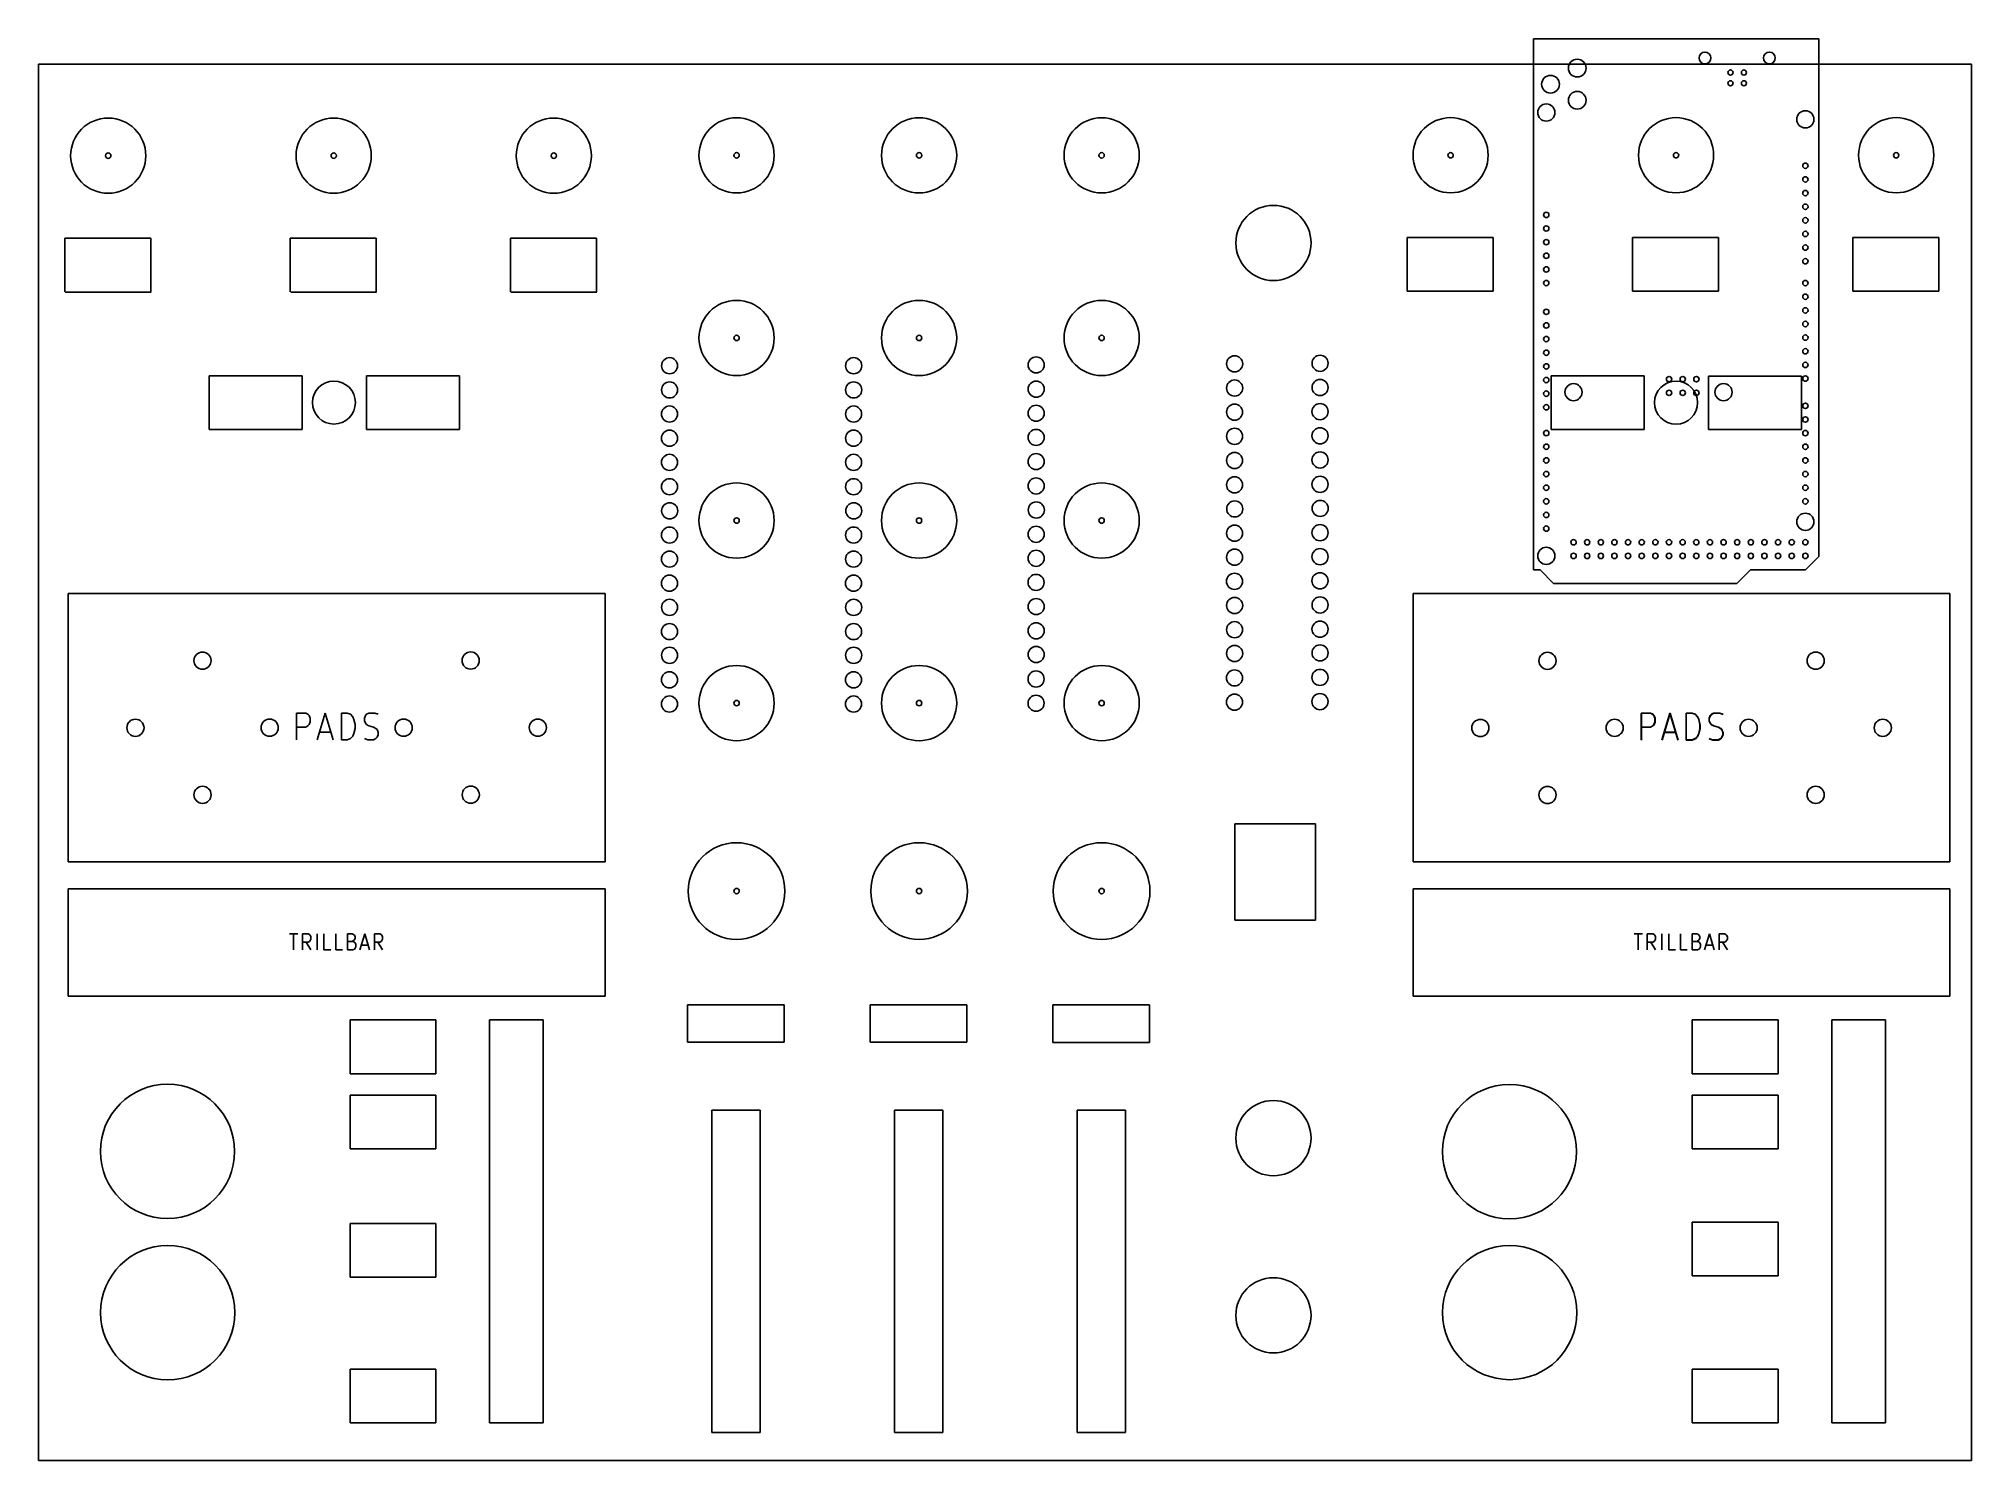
# Model space of a CAD drawing. Extents: x 119 to 479, y -311 to -46.
import ezdxf

# ---------------------------------------------------------------- set-up
doc = ezdxf.new("R2010")
doc.units = 0
doc.layers.add('BLACK', color=7, linetype='CONTINUOUS')

msp = doc.modelspace()

# ---------------------------------------------------------------- linework, layer by layer
at = {"layer": 'BLACK', "linetype": 'CONTINUOUS'}
for p, q in [((397.417, -46.273), (450.582, -46.273)), ((397.417, -145.19), (397.417, -46.273)), ((397.417, -145.19), (397.417, -46.273)), ((397.417, -46.273), (450.582, -46.273)), ((397.417, -46.273), (450.582, -46.273)), ((397.417, -46.273), (450.582, -46.273)), ((397.417, -145.19), (397.417, -46.273)), ((397.417, -145.19), (397.417, -46.273)), ((450.582, -46.273), (450.582, -142.691)), ((450.582, -46.273), (450.582, -142.691)), ((450.582, -46.273), (450.582, -142.691)), ((450.582, -46.273), (450.582, -142.691)), ((119, -51), (479, -51)), ((119, -311), (119, -51)), ((119, -311), (119, -51)), ((119, -51), (479, -51)), ((479, -311), (479, -51)), ((479, -51), (479, -311)), ((123.88, -83.41), (123.88, -93.41)), ((139.88, -83.41), (123.88, -83.41)), ((139.88, -93.41), (139.88, -83.41)), ((181.88, -83.41), (165.88, -83.41)), ((165.88, -83.41), (165.88, -93.41)), ((181.88, -93.41), (181.88, -83.41)), ((206.88, -83.41), (206.88, -93.41)), ((222.88, -83.41), (206.88, -83.41)), ((222.88, -93.41), (222.88, -83.41)), ((373.904, -83.288), (373.904, -93.288)), ((389.904, -83.288), (373.904, -83.288)), ((389.904, -93.288), (389.904, -83.288)), ((431.904, -83.288), (415.904, -83.288)), ((415.904, -83.288), (415.904, -93.288)), ((431.904, -93.288), (431.904, -83.288)), ((456.92, -83.288), (472.92, -83.288)), ((456.92, -93.288), (456.92, -83.288)), ((472.92, -83.288), (472.92, -93.288)), ((123.95, -93.5), (139.95, -93.5)), ((165.95, -93.5), (181.95, -93.5)), ((206.95, -93.5), (222.95, -93.5)), ((373.904, -93.288), (389.904, -93.288)), ((415.904, -93.288), (431.904, -93.288)), ((472.92, -93.288), (456.92, -93.288)), ((150.79, -109.03), (168.08, -109.03)), ((150.79, -119.03), (150.79, -109.03)), ((168.08, -109.03), (168.08, -119.03)), ((180.08, -109.03), (197.38, -109.03)), ((180.08, -119.03), (180.08, -109.03)), ((197.38, -109.03), (197.38, -119.03)), ((400.75, -109.07), (418.05, -109.07)), ((400.75, -119.08), (400.75, -109.07)), ((418.05, -109.07), (418.05, -119.08)), ((430.05, -109.09), (447.35, -109.09)), ((430.05, -119.08), (430.05, -109.09)), ((447.35, -109.09), (447.35, -119.08)), ((168.08, -119.03), (150.79, -119.03)), ((197.38, -119.03), (180.08, -119.03)), ((418.05, -119.08), (400.75, -119.08)), ((447.35, -119.08), (430.05, -119.08)), ((450.582, -142.691), (448.082, -145.191)), ((450.582, -142.691), (448.082, -145.191)), ((450.582, -142.691), (448.082, -145.191)), ((450.582, -142.691), (448.082, -145.191)), ((398.678, -145.191), (397.417, -145.19)), ((398.678, -145.191), (397.417, -145.19)), ((398.678, -145.191), (397.417, -145.19)), ((398.678, -145.191), (397.417, -145.19)), ((401.175, -147.727), (398.678, -145.191)), ((401.175, -147.727), (398.678, -145.191)), ((401.175, -147.727), (398.678, -145.191)), ((401.175, -147.727), (398.678, -145.191)), ((437.882, -145.191), (435.345, -147.727)), ((437.882, -145.191), (435.345, -147.727)), ((437.882, -145.191), (435.345, -147.727)), ((437.882, -145.191), (435.345, -147.727)), ((448.082, -145.191), (437.882, -145.191)), ((448.082, -145.191), (437.882, -145.191)), ((448.082, -145.191), (437.882, -145.191)), ((448.082, -145.191), (437.882, -145.191)), ((224.524, -149.584), (124.524, -149.584)), ((124.524, -149.584), (124.524, -199.584)), ((124.524, -149.584), (124.524, -199.584)), ((224.524, -149.584), (124.524, -149.584)), ((224.524, -199.584), (224.524, -149.584)), ((224.524, -199.584), (224.524, -149.584)), ((475, -149.584), (375, -149.584)), ((375, -149.584), (375, -199.584)), ((475, -149.584), (375, -149.584)), ((375, -149.584), (375, -199.584)), ((435.345, -147.727), (401.175, -147.727)), ((435.345, -147.727), (401.175, -147.727)), ((435.345, -147.727), (401.175, -147.727)), ((435.345, -147.727), (401.175, -147.727)), ((475, -199.584), (475, -149.584)), ((475, -199.584), (475, -149.584)), ((167.024, -176.846), (167.024, -171.846)), ((167.024, -171.846), (168.738, -171.846)), ((167.024, -176.846), (167.024, -171.846)), ((167.024, -171.846), (168.738, -171.846)), ((168.738, -171.846), (169.167, -172.084)), ((168.738, -171.846), (169.167, -172.084)), ((169.167, -172.084), (169.381, -172.322)), ((169.167, -172.084), (169.381, -172.322)), ((169.381, -172.322), (169.595, -172.798)), ((169.381, -172.322), (169.595, -172.798)), ((169.595, -172.798), (169.595, -173.513)), ((169.595, -172.798), (169.595, -173.513)), ((170.881, -176.846), (172.381, -171.846)), ((170.881, -176.846), (172.381, -171.846)), ((172.381, -171.846), (173.881, -176.846)), ((172.381, -171.846), (173.881, -176.846)), ((175.381, -176.846), (175.381, -171.846)), ((175.381, -171.846), (176.453, -171.846)), ((175.381, -176.846), (175.381, -171.846)), ((175.381, -171.846), (176.453, -171.846)), ((176.453, -171.846), (177.095, -172.084)), ((176.453, -171.846), (177.095, -172.084)), ((177.095, -172.084), (177.524, -172.56)), ((177.095, -172.084), (177.524, -172.56)), ((177.524, -172.56), (177.738, -173.036)), ((177.524, -172.56), (177.738, -173.036)), ((179.667, -172.798), (179.881, -172.322)), ((179.667, -172.798), (179.881, -172.322)), ((179.667, -173.274), (179.667, -172.798)), ((179.667, -173.274), (179.667, -172.798)), ((179.881, -172.322), (180.095, -172.084)), ((179.881, -172.322), (180.095, -172.084)), ((180.095, -172.084), (180.524, -171.846)), ((180.095, -172.084), (180.524, -171.846)), ((180.524, -171.846), (181.595, -171.846)), ((180.524, -171.846), (181.595, -171.846)), ((181.595, -171.846), (182.238, -172.084)), ((181.595, -171.846), (182.238, -172.084)), ((417.5, -176.846), (417.5, -171.846)), ((417.5, -171.846), (419.214, -171.846)), ((417.5, -176.846), (417.5, -171.846)), ((417.5, -171.846), (419.214, -171.846)), ((417.552, -176.874), (417.552, -171.874)), ((417.552, -171.874), (419.266, -171.874)), ((417.552, -176.874), (417.552, -171.874)), ((417.552, -171.874), (419.266, -171.874)), ((419.214, -171.846), (419.643, -172.084)), ((419.214, -171.846), (419.643, -172.084)), ((419.266, -171.874), (419.695, -172.112)), ((419.266, -171.874), (419.695, -172.112)), ((419.643, -172.084), (419.857, -172.322)), ((419.643, -172.084), (419.857, -172.322)), ((419.695, -172.112), (419.909, -172.35)), ((419.695, -172.112), (419.909, -172.35)), ((419.857, -172.322), (420.071, -172.798)), ((419.857, -172.322), (420.071, -172.798)), ((419.909, -172.35), (420.123, -172.826)), ((419.909, -172.35), (420.123, -172.826)), ((420.071, -172.798), (420.071, -173.513)), ((420.071, -172.798), (420.071, -173.513)), ((421.357, -176.846), (422.857, -171.846)), ((421.357, -176.846), (422.857, -171.846)), ((421.409, -176.874), (422.909, -171.874)), ((421.409, -176.874), (422.909, -171.874)), ((422.857, -171.846), (424.357, -176.846)), ((422.857, -171.846), (424.357, -176.846)), ((422.909, -171.874), (424.409, -176.874)), ((422.909, -171.874), (424.409, -176.874)), ((425.857, -176.846), (425.857, -171.846)), ((425.857, -171.846), (426.929, -171.846)), ((425.857, -176.846), (425.857, -171.846)), ((425.857, -171.846), (426.929, -171.846)), ((425.909, -176.874), (425.909, -171.874)), ((425.909, -171.874), (426.981, -171.874)), ((425.909, -176.874), (425.909, -171.874)), ((425.909, -171.874), (426.981, -171.874)), ((426.929, -171.846), (427.571, -172.084)), ((426.929, -171.846), (427.571, -172.084)), ((426.981, -171.874), (427.623, -172.112)), ((426.981, -171.874), (427.623, -172.112)), ((427.571, -172.084), (428, -172.56)), ((427.571, -172.084), (428, -172.56)), ((427.623, -172.112), (428.052, -172.588)), ((427.623, -172.112), (428.052, -172.588)), ((428, -172.56), (428.214, -173.036)), ((428, -172.56), (428.214, -173.036)), ((428.052, -172.588), (428.266, -173.064)), ((428.052, -172.588), (428.266, -173.064)), ((430.143, -172.798), (430.357, -172.322)), ((430.143, -172.798), (430.357, -172.322)), ((430.143, -173.274), (430.143, -172.798)), ((430.143, -173.274), (430.143, -172.798)), ((430.195, -172.826), (430.409, -172.35)), ((430.195, -172.826), (430.409, -172.35)), ((430.357, -172.322), (430.571, -172.084)), ((430.357, -172.322), (430.571, -172.084)), ((430.409, -172.35), (430.623, -172.112)), ((430.409, -172.35), (430.623, -172.112)), ((430.571, -172.084), (431, -171.846)), ((430.571, -172.084), (431, -171.846)), ((430.623, -172.112), (431.052, -171.874)), ((430.623, -172.112), (431.052, -171.874)), ((431, -171.846), (432.071, -171.846)), ((431, -171.846), (432.071, -171.846)), ((431.052, -171.874), (432.123, -171.874)), ((431.052, -171.874), (432.123, -171.874)), ((432.071, -171.846), (432.714, -172.084)), ((432.071, -171.846), (432.714, -172.084)), ((432.123, -171.874), (432.766, -172.112)), ((432.123, -171.874), (432.766, -172.112)), ((168.738, -174.465), (167.024, -174.465)), ((168.738, -174.465), (167.024, -174.465)), ((169.167, -174.227), (168.738, -174.465)), ((169.167, -174.227), (168.738, -174.465)), ((169.381, -173.989), (169.167, -174.227)), ((169.381, -173.989), (169.167, -174.227)), ((169.595, -173.513), (169.381, -173.989)), ((169.595, -173.513), (169.381, -173.989)), ((171.31, -175.417), (173.453, -175.417)), ((171.31, -175.417), (173.453, -175.417)), ((177.524, -176.132), (177.095, -176.608)), ((177.524, -176.132), (177.095, -176.608)), ((177.738, -175.655), (177.524, -176.132)), ((177.738, -175.655), (177.524, -176.132)), ((177.738, -173.036), (177.953, -173.989)), ((177.738, -173.036), (177.953, -173.989)), ((177.953, -174.703), (177.738, -175.655)), ((177.953, -174.703), (177.738, -175.655)), ((177.953, -173.989), (177.953, -174.703)), ((177.953, -173.989), (177.953, -174.703)), ((179.881, -173.751), (179.667, -173.274)), ((179.881, -173.751), (179.667, -173.274)), ((180.095, -173.989), (179.881, -173.751)), ((180.095, -173.989), (179.881, -173.751)), ((180.524, -174.227), (180.095, -173.989)), ((180.524, -174.227), (180.095, -173.989)), ((181.381, -174.465), (180.524, -174.227)), ((181.381, -174.465), (180.524, -174.227)), ((181.81, -174.703), (181.381, -174.465)), ((181.81, -174.703), (181.381, -174.465)), ((182.024, -174.941), (181.81, -174.703)), ((182.024, -174.941), (181.81, -174.703)), ((181.81, -176.608), (182.024, -176.37)), ((181.81, -176.608), (182.024, -176.37)), ((182.238, -175.417), (182.024, -174.941)), ((182.238, -175.417), (182.024, -174.941)), ((182.024, -176.37), (182.238, -175.894)), ((182.024, -176.37), (182.238, -175.894)), ((182.238, -175.894), (182.238, -175.417)), ((182.238, -175.894), (182.238, -175.417)), ((419.214, -174.465), (417.5, -174.465)), ((419.214, -174.465), (417.5, -174.465)), ((419.266, -174.493), (417.552, -174.493)), ((419.266, -174.493), (417.552, -174.493)), ((419.643, -174.227), (419.214, -174.465)), ((419.643, -174.227), (419.214, -174.465)), ((419.695, -174.255), (419.266, -174.493)), ((419.695, -174.255), (419.266, -174.493)), ((419.857, -173.989), (419.643, -174.227)), ((419.857, -173.989), (419.643, -174.227)), ((419.909, -174.017), (419.695, -174.255)), ((419.909, -174.017), (419.695, -174.255)), ((420.071, -173.513), (419.857, -173.989)), ((420.071, -173.513), (419.857, -173.989)), ((420.123, -173.541), (419.909, -174.017)), ((420.123, -173.541), (419.909, -174.017)), ((420.123, -172.826), (420.123, -173.541)), ((420.123, -172.826), (420.123, -173.541)), ((421.786, -175.417), (423.929, -175.417)), ((421.786, -175.417), (423.929, -175.417)), ((421.838, -175.445), (423.981, -175.445)), ((421.838, -175.445), (423.981, -175.445)), ((428, -176.132), (427.571, -176.608)), ((428, -176.132), (427.571, -176.608)), ((428.052, -176.16), (427.623, -176.636)), ((428.052, -176.16), (427.623, -176.636)), ((428.214, -175.655), (428, -176.132)), ((428.214, -175.655), (428, -176.132)), ((428.266, -175.683), (428.052, -176.16)), ((428.266, -175.683), (428.052, -176.16)), ((428.214, -173.036), (428.429, -173.989)), ((428.214, -173.036), (428.429, -173.989)), ((428.429, -174.703), (428.214, -175.655)), ((428.429, -174.703), (428.214, -175.655)), ((428.266, -173.064), (428.481, -174.017)), ((428.266, -173.064), (428.481, -174.017)), ((428.481, -174.731), (428.266, -175.683)), ((428.481, -174.731), (428.266, -175.683)), ((428.429, -173.989), (428.429, -174.703)), ((428.429, -173.989), (428.429, -174.703)), ((428.481, -174.017), (428.481, -174.731)), ((428.481, -174.017), (428.481, -174.731)), ((430.357, -173.751), (430.143, -173.274)), ((430.357, -173.751), (430.143, -173.274)), ((430.195, -173.302), (430.195, -172.826)), ((430.195, -173.302), (430.195, -172.826)), ((430.409, -173.779), (430.195, -173.302)), ((430.409, -173.779), (430.195, -173.302)), ((430.571, -173.989), (430.357, -173.751)), ((430.571, -173.989), (430.357, -173.751)), ((430.623, -174.017), (430.409, -173.779)), ((430.623, -174.017), (430.409, -173.779)), ((431, -174.227), (430.571, -173.989)), ((431, -174.227), (430.571, -173.989)), ((431.052, -174.255), (430.623, -174.017)), ((431.052, -174.255), (430.623, -174.017)), ((431.857, -174.465), (431, -174.227)), ((431.857, -174.465), (431, -174.227)), ((431.909, -174.493), (431.052, -174.255)), ((431.909, -174.493), (431.052, -174.255)), ((432.286, -174.703), (431.857, -174.465)), ((432.286, -174.703), (431.857, -174.465)), ((432.338, -174.731), (431.909, -174.493)), ((432.338, -174.731), (431.909, -174.493)), ((432.5, -174.941), (432.286, -174.703)), ((432.5, -174.941), (432.286, -174.703)), ((432.286, -176.608), (432.5, -176.37)), ((432.286, -176.608), (432.5, -176.37)), ((432.552, -174.969), (432.338, -174.731)), ((432.552, -174.969), (432.338, -174.731)), ((432.338, -176.636), (432.552, -176.398)), ((432.338, -176.636), (432.552, -176.398)), ((432.714, -175.417), (432.5, -174.941)), ((432.714, -175.417), (432.5, -174.941)), ((432.5, -176.37), (432.714, -175.894)), ((432.5, -176.37), (432.714, -175.894)), ((432.766, -175.445), (432.552, -174.969)), ((432.766, -175.445), (432.552, -174.969)), ((432.552, -176.398), (432.766, -175.922)), ((432.552, -176.398), (432.766, -175.922)), ((432.714, -175.894), (432.714, -175.417)), ((432.714, -175.894), (432.714, -175.417)), ((432.766, -175.922), (432.766, -175.445)), ((432.766, -175.922), (432.766, -175.445)), ((176.453, -176.846), (175.381, -176.846)), ((176.453, -176.846), (175.381, -176.846)), ((177.095, -176.608), (176.453, -176.846)), ((177.095, -176.608), (176.453, -176.846)), ((179.667, -176.608), (180.31, -176.846)), ((179.667, -176.608), (180.31, -176.846)), ((180.31, -176.846), (181.381, -176.846)), ((180.31, -176.846), (181.381, -176.846)), ((181.381, -176.846), (181.81, -176.608)), ((181.381, -176.846), (181.81, -176.608)), ((426.929, -176.846), (425.857, -176.846)), ((426.929, -176.846), (425.857, -176.846)), ((426.981, -176.874), (425.909, -176.874)), ((426.981, -176.874), (425.909, -176.874)), ((427.571, -176.608), (426.929, -176.846)), ((427.571, -176.608), (426.929, -176.846)), ((427.623, -176.636), (426.981, -176.874)), ((427.623, -176.636), (426.981, -176.874)), ((430.143, -176.608), (430.786, -176.846)), ((430.143, -176.608), (430.786, -176.846)), ((430.195, -176.636), (430.838, -176.874)), ((430.195, -176.636), (430.838, -176.874)), ((430.786, -176.846), (431.857, -176.846)), ((430.786, -176.846), (431.857, -176.846)), ((430.838, -176.874), (431.909, -176.874)), ((430.838, -176.874), (431.909, -176.874)), ((431.857, -176.846), (432.286, -176.608)), ((431.857, -176.846), (432.286, -176.608)), ((431.909, -176.874), (432.338, -176.636)), ((431.909, -176.874), (432.338, -176.636)), ((341.82, -192.45), (356.81, -192.45)), ((341.82, -210.43), (341.82, -192.45)), ((356.81, -192.45), (356.81, -210.43)), ((124.524, -199.584), (224.524, -199.584)), ((124.524, -199.584), (224.524, -199.584)), ((375, -199.584), (475, -199.584)), ((375, -199.584), (475, -199.584)), ((224.524, -204.584), (124.524, -204.584)), ((124.524, -204.584), (124.524, -224.584)), ((224.524, -224.584), (224.524, -204.584)), ((375, -204.584), (375, -224.584)), ((475, -204.584), (375, -204.584)), ((475, -224.584), (475, -204.584)), ((356.81, -210.43), (341.82, -210.43)), ((165.717, -212.941), (167.26, -212.941)), ((166.488, -215.941), (166.488, -212.941)), ((168.16, -215.941), (168.16, -212.941)), ((168.16, -212.941), (169.188, -212.941)), ((169.188, -214.513), (168.16, -214.513)), ((169.703, -215.941), (168.803, -214.513)), ((169.188, -212.941), (169.445, -213.084)), ((169.445, -214.37), (169.188, -214.513)), ((169.445, -213.084), (169.574, -213.227)), ((169.574, -214.227), (169.445, -214.37)), ((169.574, -213.227), (169.703, -213.513)), ((169.703, -213.941), (169.574, -214.227)), ((169.703, -213.513), (169.703, -213.941)), ((170.86, -215.941), (170.86, -212.941)), ((172.145, -215.941), (172.145, -212.941)), ((173.431, -215.941), (172.145, -215.941)), ((174.331, -215.941), (174.331, -212.941)), ((175.617, -215.941), (174.331, -215.941)), ((176.517, -215.941), (176.517, -212.941)), ((176.517, -212.941), (177.417, -212.941)), ((177.417, -214.37), (176.517, -214.37)), ((177.545, -215.941), (176.517, -215.941)), ((177.417, -212.941), (177.674, -213.084)), ((177.674, -214.227), (177.417, -214.37)), ((177.417, -214.37), (177.803, -214.513)), ((177.803, -215.798), (177.545, -215.941)), ((177.674, -213.084), (177.803, -213.227)), ((177.803, -214.084), (177.674, -214.227)), ((177.803, -213.227), (177.931, -213.513)), ((177.931, -213.798), (177.803, -214.084)), ((177.803, -214.513), (177.931, -214.655)), ((177.931, -215.655), (177.803, -215.798)), ((177.931, -213.513), (177.931, -213.798)), ((177.931, -214.655), (178.06, -214.941)), ((178.06, -215.37), (177.931, -215.655)), ((178.06, -214.941), (178.06, -215.37)), ((178.831, -215.941), (179.731, -212.941)), ((179.088, -215.084), (180.374, -215.084)), ((179.731, -212.941), (180.631, -215.941)), ((181.531, -215.941), (181.531, -212.941)), ((181.531, -212.941), (182.56, -212.941)), ((182.56, -214.513), (181.531, -214.513)), ((183.074, -215.941), (182.174, -214.513)), ((182.56, -212.941), (182.817, -213.084)), ((182.817, -214.37), (182.56, -214.513)), ((182.817, -213.084), (182.945, -213.227)), ((182.945, -214.227), (182.817, -214.37)), ((182.945, -213.227), (183.074, -213.513)), ((183.074, -213.941), (182.945, -214.227)), ((183.074, -213.513), (183.074, -213.941)), ((416.193, -212.941), (417.736, -212.941)), ((416.964, -215.941), (416.964, -212.941)), ((418.636, -215.941), (418.636, -212.941)), ((418.636, -212.941), (419.664, -212.941)), ((419.664, -214.513), (418.636, -214.513)), ((420.179, -215.941), (419.279, -214.513)), ((419.664, -212.941), (419.921, -213.084)), ((419.921, -214.37), (419.664, -214.513)), ((419.921, -213.084), (420.05, -213.227)), ((420.05, -214.227), (419.921, -214.37)), ((420.05, -213.227), (420.179, -213.513)), ((420.179, -213.941), (420.05, -214.227)), ((420.179, -213.513), (420.179, -213.941)), ((421.336, -215.941), (421.336, -212.941)), ((422.621, -215.941), (422.621, -212.941)), ((423.907, -215.941), (422.621, -215.941)), ((424.807, -215.941), (424.807, -212.941)), ((426.093, -215.941), (424.807, -215.941)), ((426.993, -215.941), (426.993, -212.941)), ((426.993, -212.941), (427.893, -212.941)), ((427.893, -214.37), (426.993, -214.37)), ((428.021, -215.941), (426.993, -215.941)), ((427.893, -212.941), (428.15, -213.084)), ((428.15, -214.227), (427.893, -214.37)), ((427.893, -214.37), (428.279, -214.513)), ((428.279, -215.798), (428.021, -215.941)), ((428.15, -213.084), (428.279, -213.227)), ((428.279, -214.084), (428.15, -214.227)), ((428.279, -213.227), (428.407, -213.513)), ((428.407, -213.798), (428.279, -214.084)), ((428.279, -214.513), (428.407, -214.655)), ((428.407, -215.655), (428.279, -215.798)), ((428.407, -213.513), (428.407, -213.798)), ((428.407, -214.655), (428.536, -214.941)), ((428.536, -215.37), (428.407, -215.655)), ((428.536, -214.941), (428.536, -215.37)), ((429.307, -215.941), (430.207, -212.941)), ((429.564, -215.084), (430.85, -215.084)), ((430.207, -212.941), (431.107, -215.941)), ((432.007, -215.941), (432.007, -212.941)), ((432.007, -212.941), (433.036, -212.941)), ((433.036, -214.513), (432.007, -214.513)), ((433.55, -215.941), (432.65, -214.513)), ((433.036, -212.941), (433.293, -213.084)), ((433.293, -214.37), (433.036, -214.513)), ((433.293, -213.084), (433.421, -213.227)), ((433.421, -214.227), (433.293, -214.37)), ((433.421, -213.227), (433.55, -213.513)), ((433.55, -213.941), (433.421, -214.227)), ((433.55, -213.513), (433.55, -213.941)), ((124.524, -224.584), (224.524, -224.584)), ((239.871, -226.153), (239.871, -233.153)), ((257.871, -226.153), (239.871, -226.153)), ((257.871, -233.153), (257.871, -226.153)), ((273.903, -226.157), (273.903, -233.157)), ((291.903, -226.157), (273.903, -226.157)), ((291.903, -233.157), (291.903, -226.157)), ((307.89, -226.171), (307.89, -233.171)), ((325.89, -226.171), (307.89, -226.171)), ((325.89, -233.171), (325.89, -226.171)), ((375, -224.584), (475, -224.584)), ((193, -229), (177, -229)), ((177, -229), (177, -239)), ((193, -239), (193, -229)), ((213, -229), (203, -229)), ((203, -229), (203, -304)), ((213, -304), (213, -229)), ((427, -229), (427, -239)), ((443, -229), (427, -229)), ((443, -239), (443, -229)), ((453, -229), (453, -304)), ((463, -229), (453, -229)), ((463, -304), (463, -229)), ((239.871, -233.153), (257.871, -233.153)), ((273.903, -233.157), (291.903, -233.157)), ((307.89, -233.171), (325.89, -233.171)), ((177, -239), (193, -239)), ((427, -239), (443, -239)), ((177, -243), (177, -253)), ((193, -243), (177, -243)), ((193, -253), (193, -243)), ((427, -243), (427, -253)), ((427, -243), (427, -253)), ((443, -243), (427, -243)), ((443, -243), (427, -243)), ((443, -253), (443, -243)), ((443, -253), (443, -243)), ((253.42, -245.814), (244.42, -245.814)), ((244.42, -245.814), (244.42, -305.814)), ((253.42, -305.814), (253.42, -245.814)), ((278.42, -245.814), (278.42, -305.814)), ((287.42, -245.814), (278.42, -245.814)), ((287.42, -305.814), (287.42, -245.814)), ((312.42, -245.814), (312.42, -305.814)), ((321.42, -245.814), (312.42, -245.814)), ((321.42, -305.814), (321.42, -245.814)), ((177, -253), (193, -253)), ((427, -253), (443, -253)), ((427, -253), (443, -253)), ((193, -266.88), (177, -266.88)), ((177, -266.88), (177, -276.88)), ((193, -276.88), (193, -266.88)), ((427.02, -266.627), (427.02, -276.627)), ((443.02, -266.627), (427.02, -266.627)), ((443.02, -276.627), (443.02, -266.627)), ((177, -276.88), (193, -276.88)), ((427.02, -276.627), (443.02, -276.627)), ((177, -294), (177, -304)), ((193, -294), (177, -294)), ((193, -304), (193, -294)), ((443, -294), (427, -294)), ((427, -294), (427, -304)), ((443, -304), (443, -294)), ((177, -304), (193, -304)), ((203, -304), (213, -304)), ((244.42, -305.814), (253.42, -305.814)), ((278.42, -305.814), (287.42, -305.814)), ((312.42, -305.814), (321.42, -305.814)), ((427, -304), (443, -304)), ((453, -304), (463, -304)), ((119, -311), (479, -311)), ((479, -311), (119, -311))]:
    msp.add_line(p, q, dxfattribs=at)
at = {"layer": 'BLACK'}
for centre, radius in [((405.59, -51.75), 1.65), ((405.59, -51.75), 1.65), ((405.59, -51.75), 1.65), ((405.59, -51.75), 1.65), ((429.38, -49.87), 1.1), ((429.38, -49.87), 1.1), ((429.38, -49.87), 1.1), ((429.38, -49.87), 1.1), ((441.38, -49.87), 1.1), ((441.38, -49.87), 1.1), ((441.38, -49.87), 1.1), ((441.38, -49.87), 1.1), ((400.613, -54.757), 1.65), ((400.613, -54.757), 1.65), ((400.613, -54.757), 1.65), ((400.613, -54.757), 1.65), ((434.14, -52.58), 0.475), ((434.14, -52.58), 0.475), ((434.14, -52.58), 0.475), ((434.14, -52.58), 0.475), ((436.64, -52.58), 0.475), ((436.64, -52.58), 0.475), ((436.64, -52.58), 0.475), ((436.64, -52.58), 0.475), ((405.59, -57.75), 1.65), ((405.59, -57.75), 1.65), ((405.59, -57.75), 1.65), ((405.59, -57.75), 1.65), ((434.14, -54.58), 0.475), ((434.14, -54.58), 0.475), ((434.14, -54.58), 0.475), ((434.14, -54.58), 0.475), ((436.64, -54.58), 0.475), ((436.64, -54.58), 0.475), ((436.64, -54.58), 0.475), ((436.64, -54.58), 0.475), ((131.96, -68.06), 7), ((173.96, -68.06), 7), ((214.96, -68.06), 7), ((249, -68), 7), ((283, -68), 7), ((317, -68), 7), ((382, -67.98), 7), ((399.824, -60.034), 1.6), ((399.824, -60.034), 1.6), ((399.824, -60.034), 1.6), ((399.824, -60.034), 1.6), ((424, -67.98), 7), ((448.084, -61.304), 1.6), ((448.084, -61.304), 1.6), ((448.084, -61.304), 1.6), ((448.084, -61.304), 1.6), ((465, -67.98), 7), ((131.96, -68.06), 0.5), ((173.96, -68.06), 0.5), ((214.96, -68.06), 0.5), ((249, -68), 0.5), ((283, -68), 0.5), ((317, -68), 0.5), ((382, -67.98), 0.5), ((424, -67.98), 0.5), ((465, -67.98), 0.5), ((448.084, -69.94), 0.5), ((448.084, -69.94), 0.5), ((448.084, -69.94), 0.5), ((448.084, -69.94), 0.5), ((448.084, -72.48), 0.5), ((448.084, -72.48), 0.5), ((448.084, -72.48), 0.5), ((448.084, -72.48), 0.5), ((448.084, -75.02), 0.5), ((448.084, -75.02), 0.5), ((448.084, -75.02), 0.5), ((448.084, -75.02), 0.5), ((349.01, -84.31), 7), ((399.824, -79.084), 0.5), ((399.824, -79.084), 0.5), ((399.824, -79.084), 0.5), ((399.824, -79.084), 0.5), ((448.084, -77.56), 0.5), ((448.084, -77.56), 0.5), ((448.084, -77.56), 0.5), ((448.084, -77.56), 0.5), ((399.824, -81.624), 0.5), ((399.824, -81.624), 0.5), ((399.824, -81.624), 0.5), ((399.824, -81.624), 0.5), ((448.084, -80.1), 0.5), ((448.084, -80.1), 0.5), ((448.084, -80.1), 0.5), ((448.084, -80.1), 0.5), ((448.084, -82.64), 0.5), ((448.084, -82.64), 0.5), ((448.084, -82.64), 0.5), ((448.084, -82.64), 0.5), ((399.824, -84.164), 0.5), ((399.824, -84.164), 0.5), ((399.824, -84.164), 0.5), ((399.824, -84.164), 0.5), ((399.824, -86.704), 0.5), ((399.824, -86.704), 0.5), ((399.824, -86.704), 0.5), ((399.824, -86.704), 0.5), ((448.084, -85.18), 0.5), ((448.084, -85.18), 0.5), ((448.084, -85.18), 0.5), ((448.084, -85.18), 0.5), ((399.824, -89.244), 0.5), ((399.824, -89.244), 0.5), ((399.824, -89.244), 0.5), ((399.824, -89.244), 0.5), ((448.084, -87.72), 0.5), ((448.084, -87.72), 0.5), ((448.084, -87.72), 0.5), ((448.084, -87.72), 0.5), ((399.824, -91.784), 0.5), ((399.824, -91.784), 0.5), ((399.824, -91.784), 0.5), ((399.824, -91.784), 0.5), ((448.084, -91.784), 0.5), ((448.084, -91.784), 0.5), ((448.084, -91.784), 0.5), ((448.084, -91.784), 0.5), ((249, -102), 7), ((283, -102), 7), ((317, -102), 7), ((399.824, -97.136), 0.5), ((399.824, -97.136), 0.5), ((399.824, -97.136), 0.5), ((399.824, -97.136), 0.5), ((448.084, -94.324), 0.5), ((448.084, -94.324), 0.5), ((448.084, -94.324), 0.5), ((448.084, -94.324), 0.5), ((448.084, -96.864), 0.5), ((448.084, -96.864), 0.5), ((448.084, -96.864), 0.5), ((448.084, -96.864), 0.5), ((399.824, -99.676), 0.5), ((399.824, -99.676), 0.5), ((399.824, -99.676), 0.5), ((399.824, -99.676), 0.5), ((448.084, -99.404), 0.5), ((448.084, -99.404), 0.5), ((448.084, -99.404), 0.5), ((448.084, -99.404), 0.5), ((249, -102), 0.5), ((283, -102), 0.5), ((317, -102), 0.5), ((399.824, -102.216), 0.5), ((399.824, -102.216), 0.5), ((399.824, -102.216), 0.5), ((399.824, -102.216), 0.5), ((399.824, -104.756), 0.5), ((399.824, -104.756), 0.5), ((399.824, -104.756), 0.5), ((399.824, -104.756), 0.5), ((448.084, -101.944), 0.5), ((448.084, -101.944), 0.5), ((448.084, -101.944), 0.5), ((448.084, -101.944), 0.5), ((448.084, -104.484), 0.5), ((448.084, -104.484), 0.5), ((448.084, -104.484), 0.5), ((448.084, -104.484), 0.5), ((236.52, -107.17), 1.5), ((270.81, -107.17), 1.5), ((304.81, -107.02), 1.5), ((341.77, -106.82), 1.5), ((357.69, -106.72), 1.5), ((399.824, -107.296), 0.5), ((399.824, -107.296), 0.5), ((399.824, -107.296), 0.5), ((399.824, -107.296), 0.5), ((448.084, -107.024), 0.5), ((448.084, -107.024), 0.5), ((448.084, -107.024), 0.5), ((448.084, -107.024), 0.5), ((174, -114.03), 4.006), ((236.52, -111.68), 1.5), ((270.81, -111.68), 1.5), ((304.81, -111.53), 1.5), ((341.77, -111.33), 1.5), ((357.69, -111.23), 1.5), ((399.824, -109.836), 0.5), ((399.824, -109.836), 0.5), ((399.824, -109.836), 0.5), ((399.824, -109.836), 0.5), ((404.9, -112.1), 1.6), ((404.9, -112.1), 1.6), ((404.9, -112.1), 1.6), ((404.9, -112.1), 1.6), ((423.99, -114.05), 4.004), ((422.7, -109.68), 0.5), ((422.7, -109.68), 0.5), ((422.7, -109.68), 0.5), ((422.7, -109.68), 0.5), ((425.24, -109.68), 0.5), ((425.24, -109.68), 0.5), ((425.24, -109.68), 0.5), ((425.24, -109.68), 0.5), ((427.78, -109.68), 0.5), ((427.78, -109.68), 0.5), ((427.78, -109.68), 0.5), ((427.78, -109.68), 0.5), ((432.844, -112.1), 1.6), ((448.084, -109.564), 0.5), ((448.084, -109.564), 0.5), ((448.084, -109.564), 0.5), ((448.084, -109.564), 0.5), ((236.51, -116.17), 1.5), ((270.8, -116.17), 1.5), ((304.8, -116.02), 1.5), ((341.76, -115.82), 1.5), ((357.68, -115.72), 1.5), ((399.824, -112.376), 0.5), ((399.824, -112.376), 0.5), ((399.824, -112.376), 0.5), ((399.824, -112.376), 0.5), ((399.824, -114.916), 0.5), ((399.824, -114.916), 0.5), ((399.824, -114.916), 0.5), ((399.824, -114.916), 0.5), ((422.7, -112.22), 0.5), ((422.7, -112.22), 0.5), ((422.7, -112.22), 0.5), ((422.7, -112.22), 0.5), ((425.24, -112.22), 0.5), ((425.24, -112.22), 0.5), ((425.24, -112.22), 0.5), ((425.24, -112.22), 0.5), ((427.78, -112.22), 0.5), ((427.78, -112.22), 0.5), ((427.78, -112.22), 0.5), ((427.78, -112.22), 0.5), ((448.084, -114.644), 0.5), ((448.084, -114.644), 0.5), ((448.084, -114.644), 0.5), ((448.084, -114.644), 0.5), ((357.68, -120.22), 1.5), ((448.084, -117.184), 0.5), ((448.084, -117.184), 0.5), ((448.084, -117.184), 0.5), ((448.084, -117.184), 0.5), ((236.51, -120.67), 1.5), ((270.8, -120.67), 1.5), ((304.8, -120.52), 1.5), ((341.76, -120.32), 1.5), ((399.824, -119.724), 0.5), ((399.824, -119.724), 0.5), ((399.824, -119.724), 0.5), ((399.824, -119.724), 0.5), ((399.824, -122.264), 0.5), ((399.824, -122.264), 0.5), ((399.824, -122.264), 0.5), ((399.824, -122.264), 0.5), ((448.084, -119.724), 0.5), ((448.084, -119.724), 0.5), ((448.084, -119.724), 0.5), ((448.084, -119.724), 0.5), ((448.084, -122.264), 0.5), ((448.084, -122.264), 0.5), ((448.084, -122.264), 0.5), ((448.084, -122.264), 0.5), ((236.51, -125.17), 1.5), ((270.8, -125.17), 1.5), ((304.8, -125.02), 1.5), ((341.76, -124.82), 1.5), ((357.68, -124.72), 1.5), ((399.824, -124.804), 0.5), ((399.824, -124.804), 0.5), ((399.824, -124.804), 0.5), ((399.824, -124.804), 0.5), ((448.084, -124.804), 0.5), ((448.084, -124.804), 0.5), ((448.084, -124.804), 0.5), ((448.084, -124.804), 0.5), ((236.51, -129.71), 1.5), ((249, -136), 7), ((270.8, -129.71), 1.5), ((283, -136), 7), ((304.8, -129.56), 1.5), ((317, -136), 7), ((341.76, -129.36), 1.5), ((357.68, -129.26), 1.5), ((399.824, -127.344), 0.5), ((399.824, -127.344), 0.5), ((399.824, -127.344), 0.5), ((399.824, -127.344), 0.5), ((399.824, -129.884), 0.5), ((399.824, -129.884), 0.5), ((399.824, -129.884), 0.5), ((399.824, -129.884), 0.5), ((448.084, -127.344), 0.5), ((448.084, -127.344), 0.5), ((448.084, -127.344), 0.5), ((448.084, -127.344), 0.5), ((448.084, -129.884), 0.5), ((448.084, -129.884), 0.5), ((448.084, -129.884), 0.5), ((448.084, -129.884), 0.5), ((236.54, -134.19), 1.5), ((270.83, -134.19), 1.5), ((304.83, -134.04), 1.5), ((341.79, -133.84), 1.5), ((357.71, -133.74), 1.5), ((399.824, -132.424), 0.5), ((399.824, -132.424), 0.5), ((399.824, -132.424), 0.5), ((399.824, -132.424), 0.5), ((448.084, -132.424), 0.5), ((448.084, -132.424), 0.5), ((448.084, -132.424), 0.5), ((448.084, -132.424), 0.5), ((249, -136), 0.5), ((283, -136), 0.5), ((317, -136), 0.5), ((357.68, -138.26), 1.5), ((399.824, -134.964), 0.5), ((399.824, -134.964), 0.5), ((399.824, -134.964), 0.5), ((399.824, -134.964), 0.5), ((448.084, -136.234), 1.6), ((448.084, -136.234), 1.6), ((448.084, -136.234), 1.6), ((448.084, -136.234), 1.6), ((236.51, -138.71), 1.5), ((270.8, -138.71), 1.5), ((304.8, -138.56), 1.5), ((341.76, -138.36), 1.5), ((399.824, -137.504), 0.5), ((399.824, -137.504), 0.5), ((399.824, -137.504), 0.5), ((399.824, -137.504), 0.5), ((404.904, -140.044), 0.5), ((404.904, -140.044), 0.5), ((404.904, -140.044), 0.5), ((404.904, -140.044), 0.5), ((407.444, -140.044), 0.5), ((407.444, -140.044), 0.5), ((407.444, -140.044), 0.5), ((407.444, -140.044), 0.5), ((409.984, -140.044), 0.5), ((409.984, -140.044), 0.5), ((409.984, -140.044), 0.5), ((409.984, -140.044), 0.5), ((412.524, -140.044), 0.5), ((412.524, -140.044), 0.5), ((412.524, -140.044), 0.5), ((412.524, -140.044), 0.5), ((415.064, -140.044), 0.5), ((415.064, -140.044), 0.5), ((415.064, -140.044), 0.5), ((415.064, -140.044), 0.5), ((417.604, -140.044), 0.5), ((417.604, -140.044), 0.5), ((417.604, -140.044), 0.5), ((417.604, -140.044), 0.5), ((420.144, -140.044), 0.5), ((420.144, -140.044), 0.5), ((420.144, -140.044), 0.5), ((420.144, -140.044), 0.5), ((422.684, -140.044), 0.5), ((422.684, -140.044), 0.5), ((422.684, -140.044), 0.5), ((422.684, -140.044), 0.5), ((425.224, -140.044), 0.5), ((425.224, -140.044), 0.5), ((425.224, -140.044), 0.5), ((425.224, -140.044), 0.5), ((427.764, -140.044), 0.5), ((427.764, -140.044), 0.5), ((427.764, -140.044), 0.5), ((427.764, -140.044), 0.5), ((430.304, -140.044), 0.5), ((430.304, -140.044), 0.5), ((430.304, -140.044), 0.5), ((430.304, -140.044), 0.5), ((432.844, -140.044), 0.5), ((432.844, -140.044), 0.5), ((432.844, -140.044), 0.5), ((432.844, -140.044), 0.5), ((435.384, -140.044), 0.5), ((435.384, -140.044), 0.5), ((435.384, -140.044), 0.5), ((435.384, -140.044), 0.5), ((437.924, -140.044), 0.5), ((437.924, -140.044), 0.5), ((437.924, -140.044), 0.5), ((437.924, -140.044), 0.5), ((440.464, -140.044), 0.5), ((440.464, -140.044), 0.5), ((440.464, -140.044), 0.5), ((440.464, -140.044), 0.5), ((443.004, -140.044), 0.5), ((443.004, -140.044), 0.5), ((443.004, -140.044), 0.5), ((443.004, -140.044), 0.5), ((445.544, -140.044), 0.5), ((445.544, -140.044), 0.5), ((445.544, -140.044), 0.5), ((445.544, -140.044), 0.5), ((448.084, -140.044), 0.5), ((448.084, -140.044), 0.5), ((448.084, -140.044), 0.5), ((448.084, -140.044), 0.5), ((236.51, -143.18), 1.5), ((270.8, -143.18), 1.5), ((304.8, -143.03), 1.5), ((341.76, -142.83), 1.5), ((357.68, -142.73), 1.5), ((399.82, -142.58), 1.6), ((399.82, -142.58), 1.6), ((399.82, -142.58), 1.6), ((399.82, -142.58), 1.6), ((404.904, -142.584), 0.5), ((404.904, -142.584), 0.5), ((404.904, -142.584), 0.5), ((404.904, -142.584), 0.5), ((407.444, -142.584), 0.5), ((407.444, -142.584), 0.5), ((407.444, -142.584), 0.5), ((407.444, -142.584), 0.5), ((409.984, -142.584), 0.5), ((409.984, -142.584), 0.5), ((409.984, -142.584), 0.5), ((409.984, -142.584), 0.5), ((412.524, -142.584), 0.5), ((412.524, -142.584), 0.5), ((412.524, -142.584), 0.5), ((412.524, -142.584), 0.5), ((415.064, -142.584), 0.5), ((415.064, -142.584), 0.5), ((415.064, -142.584), 0.5), ((415.064, -142.584), 0.5), ((417.604, -142.584), 0.5), ((417.604, -142.584), 0.5), ((417.604, -142.584), 0.5), ((417.604, -142.584), 0.5), ((420.144, -142.584), 0.5), ((420.144, -142.584), 0.5), ((420.144, -142.584), 0.5), ((420.144, -142.584), 0.5), ((422.684, -142.584), 0.5), ((422.684, -142.584), 0.5), ((422.684, -142.584), 0.5), ((422.684, -142.584), 0.5), ((425.224, -142.584), 0.5), ((425.224, -142.584), 0.5), ((425.224, -142.584), 0.5), ((425.224, -142.584), 0.5), ((427.764, -142.584), 0.5), ((427.764, -142.584), 0.5), ((427.764, -142.584), 0.5), ((427.764, -142.584), 0.5), ((430.304, -142.584), 0.5), ((430.304, -142.584), 0.5), ((430.304, -142.584), 0.5), ((430.304, -142.584), 0.5), ((432.844, -142.584), 0.5), ((432.844, -142.584), 0.5), ((432.844, -142.584), 0.5), ((432.844, -142.584), 0.5), ((435.384, -142.584), 0.5), ((435.384, -142.584), 0.5), ((435.384, -142.584), 0.5), ((435.384, -142.584), 0.5), ((437.924, -142.584), 0.5), ((437.924, -142.584), 0.5), ((437.924, -142.584), 0.5), ((437.924, -142.584), 0.5), ((440.464, -142.584), 0.5), ((440.464, -142.584), 0.5), ((440.464, -142.584), 0.5), ((440.464, -142.584), 0.5), ((443.004, -142.584), 0.5), ((443.004, -142.584), 0.5), ((443.004, -142.584), 0.5), ((443.004, -142.584), 0.5), ((445.544, -142.584), 0.5), ((445.544, -142.584), 0.5), ((445.544, -142.584), 0.5), ((445.544, -142.584), 0.5), ((448.084, -142.584), 0.5), ((448.084, -142.584), 0.5), ((448.084, -142.584), 0.5), ((448.084, -142.584), 0.5), ((236.5, -147.67), 1.5), ((270.79, -147.67), 1.5), ((304.79, -147.52), 1.5), ((341.75, -147.32), 1.5), ((357.67, -147.22), 1.5), ((236.52, -152.17), 1.5), ((270.81, -152.17), 1.5), ((304.81, -152.02), 1.5), ((341.77, -151.82), 1.5), ((357.69, -151.72), 1.5), ((357.68, -156.23), 1.5), ((236.51, -156.68), 1.5), ((270.8, -156.68), 1.5), ((304.8, -156.53), 1.5), ((341.76, -156.33), 1.5), ((149.52, -162.09), 1.6), ((199.476, -162.076), 1.6), ((236.52, -161.1), 1.5), ((270.81, -161.1), 1.5), ((304.81, -160.95), 1.5), ((341.77, -160.75), 1.5), ((357.69, -160.65), 1.5), ((400.048, -162.118), 1.6), ((450.004, -162.104), 1.6), ((236.5, -165.66), 1.5), ((249, -170), 7), ((270.79, -165.66), 1.5), ((283, -170), 7), ((304.79, -165.51), 1.5), ((317, -170), 7), ((341.75, -165.31), 1.5), ((357.67, -165.21), 1.5), ((236.5, -170.17), 1.5), ((270.79, -170.17), 1.5), ((304.79, -170.02), 1.5), ((341.75, -169.82), 1.5), ((357.67, -169.72), 1.5), ((249, -170), 0.5), ((283, -170), 0.5), ((317, -170), 0.5), ((137.024, -174.592), 1.6), ((162.02, -174.58), 1.6), ((186.98, -174.578), 1.6), ((211.976, -174.566), 1.6), ((387.552, -174.62), 1.6), ((412.548, -174.608), 1.6), ((437.508, -174.606), 1.6), ((462.504, -174.594), 1.6), ((149.53, -187.07), 1.6), ((199.486, -187.056), 1.6), ((400.058, -187.098), 1.6), ((450.014, -187.084), 1.6), ((249, -205), 9), ((283, -205), 9), ((317, -205), 9), ((249, -205), 0.5), ((283, -205), 0.5), ((317, -205), 0.5), ((143, -253.48), 12.502), ((392.97, -253.52), 12.502), ((349, -251), 7), ((143.05, -283.5), 12.505), ((393, -283.48), 12.501), ((349, -284), 7)]:
    msp.add_circle(centre, radius, dxfattribs=at)

doc.saveas('drawing.dxf')
